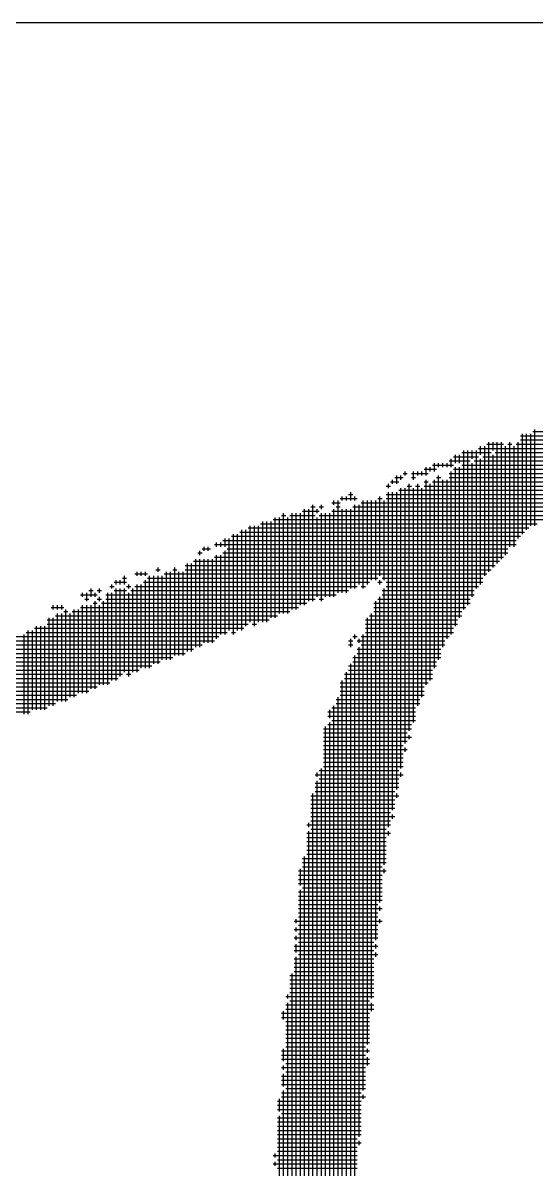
# Model space of a CAD drawing. Header units: feet. Extents: x 0 to 504600, y 0 to 356400.
# Drawn here: x 317464 to 318158, y 17647 to 19200 of the extents above; entities that cross this region are included whole.
import ezdxf
from ezdxf.enums import TextEntityAlignment as Align

# ---------------------------------------------------------------- set-up
doc = ezdxf.new("R2010")
doc.units = ezdxf.units.FT
doc.header["$LTSCALE"] = 600
doc.header["$MEASUREMENT"] = 0
for name, color, linetype in [('CX-BORD', 3, 'CONTINUOUS'), ('CX-BORD-LIN1', 4, 'CONTINUOUS'), ('CX-BORD-LIN2', 3, 'CONTINUOUS'), ('CX-BORD-TEX2', 7, 'CONTINUOUS'), ('CX-BORD-TEX3', 6, 'CONTINUOUS'), ('CX-COMM', 3, 'CONTINUOUS')]:
    doc.layers.add(name, color=color, linetype=linetype)
doc.styles.add('TB_TEXT', font='')
doc.styles.add('TB_WBTXT', font='')
doc.styles.add('TB_WMTXT', font='')
doc.styles.get('TB_TEXT').set_extended_font_data('DotumChe')
doc.styles.get('TB_WBTXT').set_extended_font_data('Dotum')
doc.styles.get('TB_WMTXT').set_extended_font_data('DotumChe')

# ---------------------------------------------------------------- blocks, each defined once
blk = doc.blocks.new('CXBLKA1')
at = {"layer": 'CX-BORD-LIN2'}
blk.add_lwpolyline([(558, 12), (270, 12)], dxfattribs=at)
at = {"layer": 'CX-BORD-LIN1', "style": 'TB_TEXT'}
for tag, p in [('TR_RCON5', (342.3033, 33)), ('TR_RCON4', (342.3033, 27)), ('TR_RCON3', (342.3033, 21)), ('TR_RCON2', (342.3033, 15)), ('TR_RCON1', (342.3033, 9))]:
    blk.add_attdef(tag, text='', height=3.5, dxfattribs=at).set_placement(p, align=Align.MIDDLE_LEFT)
for tag, height, p in [('TR_DGN5', 3.5, (451.1185, 33)), ('TR_CHK5', 3.5, (491.1185, 33)), ('TR_RDAT5', 3.5, (317.5, 33)), ('TR_APP5', 3.5, (531.1185, 33)), ('TR_RNUM5', 3, (285.1051, 32.6366)), ('TR_DGN4', 3.5, (451.1185, 27)), ('TR_CHK4', 3.5, (491.1185, 27)), ('TR_RDAT4', 3.5, (317.5, 27)), ('TR_APP4', 3.5, (531.1185, 27)), ('TR_RNUM4', 3, (285.1051, 26.6366)), ('TR_DGN3', 3.5, (451.1185, 21)), ('TR_CHK3', 3.5, (491.1185, 21)), ('TR_RDAT3', 3.5, (317.5, 21)), ('TR_APP3', 3.5, (531.1185, 21)), ('TR_RNUM3', 3, (285.1051, 20.6366)), ('TR_DGN2', 3.5, (451.1185, 15)), ('TR_CHK2', 3.5, (491.1185, 15)), ('TR_RDAT2', 3.5, (317.5, 15)), ('TR_APP2', 3.5, (531.1185, 15)), ('TR_RNUM2', 3, (285.1051, 14.6366)), ('TR_DGN1', 3.5, (451.1185, 9)), ('TR_CHK1', 3.5, (491.1185, 9)), ('TR_RDAT1', 3.5, (317.5, 9)), ('TR_APP1', 3.5, (531.1185, 9)), ('TR_RNUM1', 3, (285.1051, 8.6366))]:
    blk.add_attdef(tag, text='', height=height, dxfattribs=at).set_placement(p, align=Align.MIDDLE_CENTER)
at = {"layer": 'CX-BORD-LIN2', "style": 'TB_TEXT'}
blk.add_attdef('TD_VERSION', text='', height=3, rotation=90, dxfattribs=at).set_placement((800.5, 48.0149), align=Align.MIDDLE_CENTER)
at = {"layer": 'CX-BORD-TEX2', "style": 'TB_WMTXT'}
for tag, height, p in [('TB_CNAME', 5, (15.3448, 531.8324)), ('TB_CSCOP', 4, (16.6346, 523.8324))]:
    blk.add_attdef(tag, text='', height=height, dxfattribs=at).set_placement(p, align=Align.BOTTOM_LEFT)
at = {"layer": 'CX-BORD-TEX2', "style": 'TB_WBTXT'}
for tag, height, p in [('TB_MTITIL', 10, (398, 533.3264)), ('TB_STITL', 7, (398, 518.3264))]:
    blk.add_attdef(tag, text='', height=height, dxfattribs=at).set_placement(p, align=Align.MIDDLE_CENTER)
at = {"layer": 'CX-BORD-TEX3', "style": 'TB_TEXT'}
for tag, height, p in [('TD_LNDST', 4.5, (215, 31.5)), ('TD_DSECT', 4.5, (605.5, 31.5)), ('TD_DDIST', 4.5, (654.5, 31.5)), ('TD_DNAME_TOP', 4.5, (755, 27.957)), ('TD_CSECT', 4.5, (605.5, 22.5)), ('TD_CDIST', 4.5, (654.5, 22.5)), ('TD_DNAME_MAIN', 4.5, (755, 21.4731)), ('TD_DNAME_BOT', 3, (755, 15.2489)), ('TD_HSCAL', 4.5, (620.8841, 13.7484)), ('TD_VSCAL', 4.5, (656.8615, 13.7484)), ('TD_CCOMP', 4.5, (215, 13.5927)), ('TD_CSTEP', 4.5, (250.744, 5.125)), ('TD_FIELD', 4.5, (180, 5.125)), ('TD_DWGNO', 4.5, (755, 5.0017)), ('TD_DWGCODE', 4.5, (637, 4.7908))]:
    blk.add_attdef(tag, text='', height=height, dxfattribs=at).set_placement(p, align=Align.MIDDLE_CENTER)
for tag, height, width, p in [('TD_DCOMP', 4.5, 0.95, (215, 22.5875)), ('TD_CNAME', 5, 0.78, (65, 7.5956))]:
    blk.add_attdef(tag, text='', height=height, dxfattribs=dict(at, width=width)).set_placement(p, align=Align.MIDDLE_CENTER)

msp = doc.modelspace()

# ---------------------------------------------------------------- linework, layer by layer
at = {"layer": 'CX-COMM'}
for p, q in [((318137, 18640.5, 14725.6), (318488.5, 18640.5, 14725.6)), ((318139.8, 18507.2, 14725.6), (318139.8, 18643.3, 14725.6)), ((318145.5, 18512.9, 14725.6), (318145.5, 18643.3, 14725.6)), ((318151.2, 18518.5, 14725.6), (318151.2, 18643.3, 14725.6)), ((318154, 18646.1, 14725.6), (318505.5, 18646.1, 14725.6)), ((318156.8, 18518.5, 14725.6), (318156.8, 18649, 14725.6)), ((318080.3, 18623.4, 14725.6), (318426.2, 18623.4, 14725.6)), ((318083.1, 18614.9, 14725.6), (318083.1, 18626.3, 14725.6)), ((318088.8, 18450.5, 14725.6), (318088.8, 18626.3, 14725.6)), ((318091.6, 18629.1, 14725.6), (318114.3, 18629.1, 14725.6)), ((318094.5, 18456.2, 14725.6), (318094.5, 18631.9, 14725.6)), ((318100.1, 18620.6, 14725.6), (318100.1, 18631.9, 14725.6)), ((318105.8, 18467.5, 14725.6), (318105.8, 18631.9, 14725.6)), ((318111.5, 18473.2, 14725.6), (318111.5, 18631.9, 14725.6)), ((318117.1, 18478.9, 14725.6), (318117.1, 18626.3, 14725.6)), ((318120, 18629.1, 14725.6), (318125.6, 18629.1, 14725.6)), ((318122.8, 18490.2, 14725.6), (318122.8, 18631.9, 14725.6)), ((318128.5, 18490.2, 14725.6), (318128.5, 18626.3, 14725.6)), ((318131.3, 18629.1, 14725.6), (318460.2, 18629.1, 14725.6)), ((318134.2, 18501.5, 14725.6), (318134.2, 18631.9, 14725.6)), ((318137, 18634.8, 14725.6), (318477.2, 18634.8, 14725.6)), ((318043.4, 18597.9, 14725.6), (318043.4, 18609.3, 14725.6)), ((318046.3, 18612.1, 14725.6), (318080.3, 18612.1, 14725.6)), ((318049.1, 18603.6, 14725.6), (318049.1, 18614.9, 14725.6)), ((318054.8, 18603.6, 14725.6), (318054.8, 18614.9, 14725.6)), ((318057.6, 18617.8, 14725.6), (318097.3, 18617.8, 14725.6)), ((318060.4, 18405.1, 14725.6), (318060.4, 18620.6, 14725.6)), ((318066.1, 18410.8, 14725.6), (318066.1, 18620.6, 14725.6)), ((318071.8, 18609.3, 14725.6), (318071.8, 18620.6, 14725.6)), ((318077.5, 18433.5, 14725.6), (318077.5, 18620.6, 14725.6)), ((318083.1, 18439.2, 14725.6), (318083.1, 18609.3, 14725.6)), ((318086, 18612.1, 14725.6), (318414.8, 18612.1, 14725.6)), ((318100.1, 18461.8, 14725.6), (318100.1, 18614.9, 14725.6)), ((318103, 18617.8, 14725.6), (318420.5, 18617.8, 14725.6)), ((317981.1, 18586.6, 14725.6), (317981.1, 18592.3, 14725.6)), ((317992.4, 18580.9, 14725.6), (317992.4, 18592.3, 14725.6)), ((317998.1, 18586.6, 14725.6), (317998.1, 18592.3, 14725.6)), ((318003.7, 18586.6, 14725.6), (318003.7, 18592.3, 14725.6)), ((318006.6, 18595.1, 14725.6), (318023.6, 18595.1, 14725.6)), ((318009.4, 18586.6, 14725.6), (318009.4, 18597.9, 14725.6)), ((318015.1, 18592.3, 14725.6), (318015.1, 18597.9, 14725.6)), ((318017.9, 18600.8, 14725.6), (318046.3, 18600.8, 14725.6)), ((318020.8, 18592.3, 14725.6), (318020.8, 18603.6, 14725.6)), ((318026.4, 18597.9, 14725.6), (318026.4, 18603.6, 14725.6)), ((318032.1, 18597.9, 14725.6), (318032.1, 18603.6, 14725.6)), ((318037.8, 18597.9, 14725.6), (318037.8, 18603.6, 14725.6)), ((318040.6, 18606.4, 14725.6), (318068.9, 18606.4, 14725.6)), ((318043.4, 18371.1, 14725.6), (318043.4, 18592.3, 14725.6)), ((318046.3, 18595.1, 14725.6), (318369.5, 18595.1, 14725.6)), ((318049.1, 18382.5, 14725.6), (318049.1, 18597.9, 14725.6)), ((318054.8, 18393.8, 14725.6), (318054.8, 18597.9, 14725.6)), ((318057.6, 18600.8, 14725.6), (318380.8, 18600.8, 14725.6)), ((318071.8, 18422.2, 14725.6), (318071.8, 18603.6, 14725.6)), ((318074.6, 18606.4, 14725.6), (318403.5, 18606.4, 14725.6)), ((317961.2, 18578.1, 14725.6), (317972.6, 18578.1, 14725.6)), ((317964.1, 18575.2, 14725.6), (317964.1, 18580.9, 14725.6)), ((317966.9, 18583.8, 14725.6), (317978.2, 18583.8, 14725.6)), ((317969.7, 18575.2, 14725.6), (317969.7, 18586.6, 14725.6)), ((317975.4, 18580.9, 14725.6), (317975.4, 18586.6, 14725.6)), ((317978.2, 18589.4, 14725.6), (317983.9, 18589.4, 14725.6)), ((317989.6, 18589.4, 14725.6), (318012.2, 18589.4, 14725.6)), ((317989.6, 18583.8, 14725.6), (317995.2, 18583.8, 14725.6)), ((318006.6, 18578.1, 14725.6), (318012.2, 18578.1, 14725.6)), ((318009.4, 18303.1, 14725.6), (318009.4, 18580.9, 14725.6)), ((318017.9, 18578.1, 14725.6), (318312.8, 18578.1, 14725.6)), ((318020.8, 18325.8, 14725.6), (318020.8, 18580.9, 14725.6)), ((318023.6, 18583.8, 14725.6), (318029.3, 18583.8, 14725.6)), ((318026.4, 18337.1, 14725.6), (318026.4, 18586.6, 14725.6)), ((318032.1, 18354.1, 14725.6), (318032.1, 18580.9, 14725.6)), ((318037.8, 18365.5, 14725.6), (318037.8, 18580.9, 14725.6)), ((318040.6, 18589.4, 14725.6), (318352.4, 18589.4, 14725.6)), ((318040.6, 18583.8, 14725.6), (318335.4, 18583.8, 14725.6)), ((317904.5, 18561.1, 14725.6), (317910.2, 18561.1, 14725.6)), ((317907.4, 18552.6, 14725.6), (317907.4, 18563.9, 14725.6)), ((317955.5, 18572.4, 14725.6), (317961.2, 18572.4, 14725.6)), ((317955.5, 18561.1, 14725.6), (318278.7, 18561.1, 14725.6)), ((317958.4, 18569.6, 14725.6), (317958.4, 18575.2, 14725.6)), ((317958.4, 18110.3, 14725.6), (317958.4, 18563.9, 14725.6)), ((317964.1, 18133, 14725.6), (317964.1, 18563.9, 14725.6)), ((317969.7, 18161.3, 14725.6), (317969.7, 18563.9, 14725.6)), ((317972.6, 18566.7, 14725.6), (318284.4, 18566.7, 14725.6)), ((317975.4, 18189.7, 14725.6), (317975.4, 18569.6, 14725.6)), ((317981.1, 18223.7, 14725.6), (317981.1, 18569.6, 14725.6)), ((317983.9, 18572.4, 14725.6), (317989.6, 18572.4, 14725.6)), ((317986.7, 18240.7, 14725.6), (317986.7, 18575.2, 14725.6)), ((317992.4, 18252.1, 14725.6), (317992.4, 18569.6, 14725.6)), ((317995.2, 18572.4, 14725.6), (318000.9, 18572.4, 14725.6)), ((317998.1, 18274.7, 14725.6), (317998.1, 18575.2, 14725.6)), ((318003.7, 18286.1, 14725.6), (318003.7, 18569.6, 14725.6)), ((318006.6, 18572.4, 14725.6), (318301.4, 18572.4, 14725.6)), ((318015.1, 18308.8, 14725.6), (318015.1, 18575.2, 14725.6)), ((317856.3, 18416.5, 14725.6), (317856.3, 18546.9, 14725.6)), ((317867.7, 18541.2, 14725.6), (317867.7, 18546.9, 14725.6)), ((317881.8, 18549.7, 14725.6), (317893.2, 18549.7, 14725.6)), ((317884.7, 18546.9, 14725.6), (317884.7, 18552.6, 14725.6)), ((317890.3, 18427.8, 14725.6), (317890.3, 18552.6, 14725.6)), ((317893.2, 18555.4, 14725.6), (317915.9, 18555.4, 14725.6)), ((317896, 18552.6, 14725.6), (317896, 18558.2, 14725.6)), ((317901.7, 18552.6, 14725.6), (317901.7, 18558.2, 14725.6)), ((317913, 18552.6, 14725.6), (317913, 18558.2, 14725.6)), ((317913, 18433.5, 14725.6), (317913, 18546.9, 14725.6)), ((317918.7, 18439.2, 14725.6), (317918.7, 18546.9, 14725.6)), ((317921.5, 18549.7, 14725.6), (318239, 18549.7, 14725.6)), ((317924.4, 18433.5, 14725.6), (317924.4, 18552.6, 14725.6)), ((317930, 18439.2, 14725.6), (317930, 18552.6, 14725.6)), ((317935.7, 18444.8, 14725.6), (317935.7, 18552.6, 14725.6)), ((317941.4, 18444.8, 14725.6), (317941.4, 18552.6, 14725.6)), ((317944.2, 18555.4, 14725.6), (317949.9, 18555.4, 14725.6)), ((317947, 18450.5, 14725.6), (317947, 18558.2, 14725.6)), ((317952.7, 18444.8, 14725.6), (317952.7, 18552.6, 14725.6)), ((317955.5, 18555.4, 14725.6), (318267.4, 18555.4, 14725.6)), ((317805.3, 18393.8, 14725.6), (317805.3, 18529.9, 14725.6)), ((317811, 18399.5, 14725.6), (317811, 18529.9, 14725.6)), ((317813.8, 18532.7, 14725.6), (317819.5, 18532.7, 14725.6)), ((317816.6, 18399.5, 14725.6), (317816.6, 18535.6, 14725.6)), ((317822.3, 18399.5, 14725.6), (317822.3, 18529.9, 14725.6)), ((317825.1, 18532.7, 14725.6), (317859.2, 18532.7, 14725.6)), ((317828, 18405.1, 14725.6), (317828, 18535.6, 14725.6)), ((317833.6, 18405.1, 14725.6), (317833.6, 18535.6, 14725.6)), ((317839.3, 18410.8, 14725.6), (317839.3, 18535.6, 14725.6)), ((317842.1, 18538.4, 14725.6), (317864.8, 18538.4, 14725.6)), ((317845, 18410.8, 14725.6), (317845, 18541.2, 14725.6)), ((317850.7, 18416.5, 14725.6), (317850.7, 18541.2, 14725.6)), ((317853.5, 18544.1, 14725.6), (317859.2, 18544.1, 14725.6)), ((317862, 18535.6, 14725.6), (317862, 18541.2, 14725.6)), ((317862, 18422.2, 14725.6), (317862, 18529.9, 14725.6)), ((317864.8, 18544.1, 14725.6), (317870.5, 18544.1, 14725.6)), ((317864.8, 18532.7, 14725.6), (318188, 18532.7, 14725.6)), ((317867.7, 18416.5, 14725.6), (317867.7, 18535.6, 14725.6)), ((317873.3, 18422.2, 14725.6), (317873.3, 18535.6, 14725.6)), ((317879, 18422.2, 14725.6), (317879, 18535.6, 14725.6)), ((317881.8, 18538.4, 14725.6), (318210.7, 18538.4, 14725.6)), ((317884.7, 18422.2, 14725.6), (317884.7, 18541.2, 14725.6)), ((317887.5, 18544.1, 14725.6), (317893.2, 18544.1, 14725.6)), ((317896, 18427.8, 14725.6), (317896, 18541.2, 14725.6)), ((317901.7, 18427.8, 14725.6), (317901.7, 18541.2, 14725.6)), ((317907.4, 18433.5, 14725.6), (317907.4, 18541.2, 14725.6)), ((317910.2, 18544.1, 14725.6), (318222, 18544.1, 14725.6)), ((317768.4, 18515.7, 14725.6), (318148.3, 18515.7, 14725.6)), ((317771.3, 18388.1, 14725.6), (317771.3, 18518.5, 14725.6)), ((317776.9, 18382.5, 14725.6), (317776.9, 18518.5, 14725.6)), ((317782.6, 18388.1, 14725.6), (317782.6, 18518.5, 14725.6)), ((317785.4, 18521.4, 14725.6), (318159.7, 18521.4, 14725.6)), ((317788.3, 18388.1, 14725.6), (317788.3, 18524.2, 14725.6)), ((317794, 18388.1, 14725.6), (317794, 18524.2, 14725.6)), ((317799.6, 18393.8, 14725.6), (317799.6, 18524.2, 14725.6)), ((317802.5, 18527.1, 14725.6), (318171, 18527.1, 14725.6)), ((317737.3, 18490.2, 14725.6), (317737.3, 18501.5, 14725.6)), ((317742.9, 18376.8, 14725.6), (317742.9, 18501.5, 14725.6)), ((317745.8, 18504.4, 14725.6), (318137, 18504.4, 14725.6)), ((317748.6, 18371.1, 14725.6), (317748.6, 18507.2, 14725.6)), ((317754.3, 18376.8, 14725.6), (317754.3, 18507.2, 14725.6)), ((317757.1, 18510, 14725.6), (318142.7, 18510, 14725.6)), ((317759.9, 18376.8, 14725.6), (317759.9, 18512.9, 14725.6)), ((317765.6, 18382.5, 14725.6), (317765.6, 18512.9, 14725.6)), ((317703.2, 18478.9, 14725.6), (317703.2, 18484.5, 14725.6)), ((317706.1, 18487.4, 14725.6), (317717.4, 18487.4, 14725.6)), ((317708.9, 18484.5, 14725.6), (317708.9, 18490.2, 14725.6)), ((317714.6, 18484.5, 14725.6), (317714.6, 18490.2, 14725.6)), ((317723.1, 18493, 14725.6), (318131.3, 18493, 14725.6)), ((317725.9, 18490.2, 14725.6), (317725.9, 18495.9, 14725.6)), ((317731.6, 18490.2, 14725.6), (317731.6, 18495.9, 14725.6)), ((317734.4, 18498.7, 14725.6), (318131.3, 18498.7, 14725.6)), ((317737.3, 18371.1, 14725.6), (317737.3, 18484.5, 14725.6)), ((317740.1, 18487.4, 14725.6), (318120, 18487.4, 14725.6)), ((317694.7, 18470.4, 14725.6), (318108.6, 18470.4, 14725.6)), ((317697.6, 18354.1, 14725.6), (317697.6, 18473.2, 14725.6)), ((317700.4, 18481.7, 14725.6), (317706.1, 18481.7, 14725.6)), ((317703.2, 18354.1, 14725.6), (317703.2, 18473.2, 14725.6)), ((317708.9, 18359.8, 14725.6), (317708.9, 18473.2, 14725.6)), ((317714.6, 18359.8, 14725.6), (317714.6, 18473.2, 14725.6)), ((317720.2, 18359.8, 14725.6), (317720.2, 18473.2, 14725.6)), ((317723.1, 18476, 14725.6), (318114.3, 18476, 14725.6)), ((317725.9, 18365.5, 14725.6), (317725.9, 18478.9, 14725.6)), ((317731.6, 18371.1, 14725.6), (317731.6, 18478.9, 14725.6)), ((317734.4, 18481.7, 14725.6), (318120, 18481.7, 14725.6)), ((317615.3, 18453.3, 14725.6), (317632.4, 18453.3, 14725.6)), ((317618.2, 18450.5, 14725.6), (317618.2, 18456.2, 14725.6)), ((317623.9, 18450.5, 14725.6), (317623.9, 18456.2, 14725.6)), ((317629.5, 18450.5, 14725.6), (317629.5, 18456.2, 14725.6)), ((317643.7, 18459, 14725.6), (317649.4, 18459, 14725.6)), ((317646.5, 18456.2, 14725.6), (317646.5, 18461.8, 14725.6)), ((317655, 18453.3, 14725.6), (318091.6, 18453.3, 14725.6)), ((317657.9, 18337.1, 14725.6), (317657.9, 18456.2, 14725.6)), ((317663.5, 18337.1, 14725.6), (317663.5, 18456.2, 14725.6)), ((317666.4, 18459, 14725.6), (317672, 18459, 14725.6)), ((317669.2, 18342.8, 14725.6), (317669.2, 18461.8, 14725.6)), ((317674.9, 18342.8, 14725.6), (317674.9, 18456.2, 14725.6)), ((317680.6, 18342.8, 14725.6), (317680.6, 18456.2, 14725.6)), ((317683.4, 18464.7, 14725.6), (318103, 18464.7, 14725.6)), ((317683.4, 18459, 14725.6), (318097.3, 18459, 14725.6)), ((317686.2, 18348.4, 14725.6), (317686.2, 18467.5, 14725.6)), ((317691.9, 18348.4, 14725.6), (317691.9, 18467.5, 14725.6)), ((317584.2, 18433.5, 14725.6), (317584.2, 18439.2, 14725.6)), ((317587, 18442, 14725.6), (317604, 18442, 14725.6)), ((317589.8, 18439.2, 14725.6), (317589.8, 18444.8, 14725.6)), ((317595.5, 18439.2, 14725.6), (317595.5, 18444.8, 14725.6)), ((317598.3, 18447.7, 14725.6), (317604, 18447.7, 14725.6)), ((317601.2, 18439.2, 14725.6), (317601.2, 18450.5, 14725.6)), ((317606.8, 18433.5, 14725.6), (317606.8, 18439.2, 14725.6)), ((317618.2, 18320.1, 14725.6), (317618.2, 18439.2, 14725.6)), ((317623.9, 18325.8, 14725.6), (317623.9, 18439.2, 14725.6)), ((317626.7, 18442, 14725.6), (317932.9, 18442, 14725.6)), ((317629.5, 18325.8, 14725.6), (317629.5, 18444.8, 14725.6)), ((317632.4, 18447.7, 14725.6), (317944.2, 18447.7, 14725.6)), ((317635.2, 18325.8, 14725.6), (317635.2, 18450.5, 14725.6)), ((317640.9, 18331.4, 14725.6), (317640.9, 18450.5, 14725.6)), ((317646.5, 18331.4, 14725.6), (317646.5, 18450.5, 14725.6)), ((317652.2, 18337.1, 14725.6), (317652.2, 18450.5, 14725.6)), ((317944.2, 18442, 14725.6), (317949.9, 18442, 14725.6)), ((317947, 18439.2, 14725.6), (317947, 18444.8, 14725.6)), ((317949.9, 18447.7, 14725.6), (318086, 18447.7, 14725.6)), ((317955.5, 18442, 14725.6), (318086, 18442, 14725.6)), ((317541.6, 18425, 14725.6), (317564.3, 18425, 14725.6)), ((317544.5, 18422.2, 14725.6), (317544.5, 18427.8, 14725.6)), ((317550.1, 18416.5, 14725.6), (317550.1, 18427.8, 14725.6)), ((317553, 18430.7, 14725.6), (317558.6, 18430.7, 14725.6)), ((317555.8, 18422.2, 14725.6), (317555.8, 18433.5, 14725.6)), ((317561.5, 18422.2, 14725.6), (317561.5, 18427.8, 14725.6)), ((317564.3, 18430.7, 14725.6), (317570, 18430.7, 14725.6)), ((317567.2, 18427.8, 14725.6), (317567.2, 18433.5, 14725.6)), ((317567.2, 18416.5, 14725.6), (317567.2, 18422.2, 14725.6)), ((317575.7, 18425, 14725.6), (317887.5, 18425, 14725.6)), ((317578.5, 18303.1, 14725.6), (317578.5, 18427.8, 14725.6)), ((317581.3, 18436.3, 14725.6), (317587, 18436.3, 14725.6)), ((317584.2, 18308.8, 14725.6), (317584.2, 18427.8, 14725.6)), ((317587, 18430.7, 14725.6), (317604, 18430.7, 14725.6)), ((317589.8, 18308.8, 14725.6), (317589.8, 18433.5, 14725.6)), ((317595.5, 18314.4, 14725.6), (317595.5, 18433.5, 14725.6)), ((317601.2, 18320.1, 14725.6), (317601.2, 18433.5, 14725.6)), ((317604, 18436.3, 14725.6), (317609.7, 18436.3, 14725.6)), ((317606.8, 18314.4, 14725.6), (317606.8, 18427.8, 14725.6)), ((317609.7, 18430.7, 14725.6), (317904.5, 18430.7, 14725.6)), ((317612.5, 18320.1, 14725.6), (317612.5, 18433.5, 14725.6)), ((317615.3, 18436.3, 14725.6), (317915.9, 18436.3, 14725.6)), ((317921.5, 18436.3, 14725.6), (317927.2, 18436.3, 14725.6)), ((317947, 18008.2, 14725.6), (317947, 18422.2, 14725.6)), ((317949.9, 18430.7, 14725.6), (318074.6, 18430.7, 14725.6)), ((317949.9, 18425, 14725.6), (318074.6, 18425, 14725.6)), ((317952.7, 18059.3, 14725.6), (317952.7, 18433.5, 14725.6)), ((317955.5, 18436.3, 14725.6), (318080.3, 18436.3, 14725.6)), ((317501.9, 18408, 14725.6), (317519, 18408, 14725.6)), ((317504.8, 18405.1, 14725.6), (317504.8, 18410.8, 14725.6)), ((317510.5, 18405.1, 14725.6), (317510.5, 18410.8, 14725.6)), ((317516.1, 18405.1, 14725.6), (317516.1, 18410.8, 14725.6)), ((317541.6, 18408, 14725.6), (317836.5, 18408, 14725.6)), ((317544.5, 18291.7, 14725.6), (317544.5, 18410.8, 14725.6)), ((317547.3, 18419.3, 14725.6), (317553, 18419.3, 14725.6)), ((317550.1, 18291.7, 14725.6), (317550.1, 18410.8, 14725.6)), ((317555.8, 18297.4, 14725.6), (317555.8, 18410.8, 14725.6)), ((317558.6, 18413.7, 14725.6), (317564.3, 18413.7, 14725.6)), ((317561.5, 18297.4, 14725.6), (317561.5, 18416.5, 14725.6)), ((317564.3, 18419.3, 14725.6), (317570, 18419.3, 14725.6)), ((317567.2, 18303.1, 14725.6), (317567.2, 18410.8, 14725.6)), ((317570, 18413.7, 14725.6), (317847.8, 18413.7, 14725.6)), ((317572.8, 18303.1, 14725.6), (317572.8, 18416.5, 14725.6)), ((317575.7, 18419.3, 14725.6), (317859.2, 18419.3, 14725.6)), ((317864.8, 18419.3, 14725.6), (317870.5, 18419.3, 14725.6)), ((317938.5, 18413.7, 14725.6), (318068.9, 18413.7, 14725.6)), ((317938.5, 18408, 14725.6), (318063.3, 18408, 14725.6)), ((317941.4, 17957.2, 14725.6), (317941.4, 18416.5, 14725.6)), ((317944.2, 18419.3, 14725.6), (318068.9, 18419.3, 14725.6)), ((317496.3, 18391, 14725.6), (317796.8, 18391, 14725.6)), ((317499.1, 18274.7, 14725.6), (317499.1, 18393.8, 14725.6)), ((317504.8, 18274.7, 14725.6), (317504.8, 18393.8, 14725.6)), ((317507.6, 18396.6, 14725.6), (317808.1, 18396.6, 14725.6)), ((317510.5, 18280.4, 14725.6), (317510.5, 18399.5, 14725.6)), ((317516.1, 18280.4, 14725.6), (317516.1, 18399.5, 14725.6)), ((317519, 18402.3, 14725.6), (317524.6, 18402.3, 14725.6)), ((317521.8, 18280.4, 14725.6), (317521.8, 18405.1, 14725.6)), ((317527.5, 18286.1, 14725.6), (317527.5, 18399.5, 14725.6)), ((317530.3, 18402.3, 14725.6), (317825.1, 18402.3, 14725.6)), ((317533.1, 18286.1, 14725.6), (317533.1, 18405.1, 14725.6)), ((317538.8, 18291.7, 14725.6), (317538.8, 18405.1, 14725.6)), ((317927.2, 18391, 14725.6), (318051.9, 18391, 14725.6)), ((317930, 17815.5, 14725.6), (317930, 18393.8, 14725.6)), ((317932.9, 18396.6, 14725.6), (318057.6, 18396.6, 14725.6)), ((317935.7, 17877.8, 14725.6), (317935.7, 18399.5, 14725.6)), ((317938.5, 18402.3, 14725.6), (318057.6, 18402.3, 14725.6)), ((317470.8, 18263.4, 14725.6), (317470.8, 18376.8, 14725.6)), ((317476.4, 18269.1, 14725.6), (317476.4, 18376.8, 14725.6)), ((317479.3, 18379.6, 14725.6), (317762.8, 18379.6, 14725.6)), ((317482.1, 18269.1, 14725.6), (317482.1, 18382.5, 14725.6)), ((317487.8, 18269.1, 14725.6), (317487.8, 18382.5, 14725.6)), ((317493.4, 18269.1, 14725.6), (317493.4, 18382.5, 14725.6)), ((317496.3, 18385.3, 14725.6), (317768.4, 18385.3, 14725.6)), ((317774.1, 18385.3, 14725.6), (317779.8, 18385.3, 14725.6)), ((317927.2, 18385.3, 14725.6), (318051.9, 18385.3, 14725.6)), ((317927.2, 18379.6, 14725.6), (318046.3, 18379.6, 14725.6)), ((317416.9, 18362.6, 14725.6), (317723.1, 18362.6, 14725.6)), ((317439.6, 18368.3, 14725.6), (317728.7, 18368.3, 14725.6)), ((317465.1, 18263.4, 14725.6), (317465.1, 18371.1, 14725.6)), ((317467.9, 18374, 14725.6), (317740.1, 18374, 14725.6)), ((317745.8, 18374, 14725.6), (317751.4, 18374, 14725.6)), ((317904.5, 18362.6, 14725.6), (317910.2, 18362.6, 14725.6)), ((317907.4, 18354.1, 14725.6), (317907.4, 18365.5, 14725.6)), ((317910.2, 18368.3, 14725.6), (317915.9, 18368.3, 14725.6)), ((317913, 18365.5, 14725.6), (317913, 18371.1, 14725.6)), ((317915.9, 18362.6, 14725.6), (318034.9, 18362.6, 14725.6)), ((317918.7, 18359.8, 14725.6), (317918.7, 18365.5, 14725.6)), ((317921.5, 18368.3, 14725.6), (318040.6, 18368.3, 14725.6)), ((317924.4, 17753.1, 14725.6), (317924.4, 18371.1, 14725.6)), ((317927.2, 18374, 14725.6), (318046.3, 18374, 14725.6)), ((317382.9, 18345.6, 14725.6), (317683.4, 18345.6, 14725.6)), ((317399.9, 18351.3, 14725.6), (317694.7, 18351.3, 14725.6)), ((317405.6, 18357, 14725.6), (317706.1, 18357, 14725.6)), ((317904.5, 18357, 14725.6), (317910.2, 18357, 14725.6)), ((317915.9, 18351.3, 14725.6), (318029.3, 18351.3, 14725.6)), ((317915.9, 18345.6, 14725.6), (318029.3, 18345.6, 14725.6)), ((317918.7, 17690.7, 14725.6), (317918.7, 18354.1, 14725.6)), ((317921.5, 18357, 14725.6), (318034.9, 18357, 14725.6)), ((317337.5, 18328.6, 14725.6), (317638, 18328.6, 14725.6)), ((317354.5, 18334.3, 14725.6), (317649.4, 18334.3, 14725.6)), ((317365.9, 18339.9, 14725.6), (317666.4, 18339.9, 14725.6)), ((317904.5, 18328.6, 14725.6), (318023.6, 18328.6, 14725.6)), ((317907.4, 17560.3, 14725.6), (317907.4, 18331.4, 14725.6)), ((317910.2, 18339.9, 14725.6), (318029.3, 18339.9, 14725.6)), ((317910.2, 18334.3, 14725.6), (318023.6, 18334.3, 14725.6)), ((317913, 17617, 14725.6), (317913, 18342.8, 14725.6)), ((317309.2, 18317.3, 14725.6), (317598.3, 18317.3, 14725.6)), ((317326.2, 18322.9, 14725.6), (317621, 18322.9, 14725.6)), ((317604, 18317.3, 14725.6), (317609.7, 18317.3, 14725.6)), ((317898.8, 18317.3, 14725.6), (318017.9, 18317.3, 14725.6)), ((317901.7, 17384.5, 14725.6), (317901.7, 18320.1, 14725.6)), ((317904.5, 18322.9, 14725.6), (318017.9, 18322.9, 14725.6)), ((317229.8, 18300.3, 14725.6), (317564.3, 18300.3, 14725.6)), ((317280.8, 18305.9, 14725.6), (317581.3, 18305.9, 14725.6)), ((317292.2, 18311.6, 14725.6), (317592.7, 18311.6, 14725.6)), ((317893.2, 18305.9, 14725.6), (318012.2, 18305.9, 14725.6)), ((317893.2, 18300.3, 14725.6), (318006.6, 18300.3, 14725.6)), ((317896, 17378.9, 14725.6), (317896, 18308.8, 14725.6)), ((317898.8, 18311.6, 14725.6), (318017.9, 18311.6, 14725.6)), ((317190.1, 18283.2, 14725.6), (317524.6, 18283.2, 14725.6)), ((317207.1, 18288.9, 14725.6), (317536, 18288.9, 14725.6)), ((317218.4, 18294.6, 14725.6), (317553, 18294.6, 14725.6)), ((317887.5, 18283.2, 14725.6), (318000.9, 18283.2, 14725.6)), ((317890.3, 17373.2, 14725.6), (317890.3, 18286.1, 14725.6)), ((317893.2, 18294.6, 14725.6), (318006.6, 18294.6, 14725.6)), ((317893.2, 18288.9, 14725.6), (318006.6, 18288.9, 14725.6)), ((317156.1, 18266.2, 14725.6), (317473.6, 18266.2, 14725.6)), ((317161.7, 18271.9, 14725.6), (317496.3, 18271.9, 14725.6)), ((317167.4, 18277.6, 14725.6), (317507.6, 18277.6, 14725.6)), ((317876.2, 18266.2, 14725.6), (317995.2, 18266.2, 14725.6)), ((317879, 18257.7, 14725.6), (317879, 18269.1, 14725.6)), ((317881.8, 18271.9, 14725.6), (317995.2, 18271.9, 14725.6)), ((317884.7, 17373.2, 14725.6), (317884.7, 18274.7, 14725.6)), ((317887.5, 18277.6, 14725.6), (318000.9, 18277.6, 14725.6)), ((317876.2, 18260.6, 14725.6), (317995.2, 18260.6, 14725.6)), ((317879, 17333.5, 14725.6), (317879, 18252.1, 14725.6)), ((317881.8, 18254.9, 14725.6), (317995.2, 18254.9, 14725.6)), ((317870.5, 18243.6, 14725.6), (317989.6, 18243.6, 14725.6)), ((317870.5, 18237.9, 14725.6), (317983.9, 18237.9, 14725.6)), ((317873.3, 17299.5, 14725.6), (317873.3, 18246.4, 14725.6)), ((317876.2, 18249.2, 14725.6), (317989.6, 18249.2, 14725.6)), ((317986.7, 18229.4, 14725.6), (317986.7, 18235, 14725.6)), ((317870.5, 18232.2, 14725.6), (317989.6, 18232.2, 14725.6)), ((317870.5, 18226.5, 14725.6), (317983.9, 18226.5, 14725.6)), ((317870.5, 18220.9, 14725.6), (317978.2, 18220.9, 14725.6)), ((317870.5, 18215.2, 14725.6), (317983.9, 18215.2, 14725.6)), ((317870.5, 18209.5, 14725.6), (317978.2, 18209.5, 14725.6)), ((317870.5, 18203.9, 14725.6), (317978.2, 18203.9, 14725.6)), ((317981.1, 18212.4, 14725.6), (317981.1, 18218, 14725.6)), ((317867.7, 17276.8, 14725.6), (317867.7, 18189.7, 14725.6)), ((317870.5, 18198.2, 14725.6), (317978.2, 18198.2, 14725.6)), ((317870.5, 18192.5, 14725.6), (317978.2, 18192.5, 14725.6)), ((317859.2, 18181.2, 14725.6), (317978.2, 18181.2, 14725.6)), ((317862, 18178.3, 14725.6), (317862, 18184, 14725.6)), ((317862, 17231.5, 14725.6), (317862, 18172.7, 14725.6)), ((317864.8, 18186.9, 14725.6), (317972.6, 18186.9, 14725.6)), ((317864.8, 18175.5, 14725.6), (317972.6, 18175.5, 14725.6)), ((317975.4, 18178.3, 14725.6), (317975.4, 18184, 14725.6)), ((317859.2, 18169.8, 14725.6), (317972.6, 18169.8, 14725.6)), ((317859.2, 18164.2, 14725.6), (317972.6, 18164.2, 14725.6)), ((317859.2, 18158.5, 14725.6), (317966.9, 18158.5, 14725.6)), ((317853.5, 18152.8, 14725.6), (317972.6, 18152.8, 14725.6)), ((317853.5, 18147.2, 14725.6), (317966.9, 18147.2, 14725.6)), ((317856.3, 17191.8, 14725.6), (317856.3, 18155.7, 14725.6)), ((317969.7, 18150, 14725.6), (317969.7, 18155.7, 14725.6)), ((317853.5, 18141.5, 14725.6), (317966.9, 18141.5, 14725.6)), ((317853.5, 18135.8, 14725.6), (317966.9, 18135.8, 14725.6)), ((317853.5, 18130.2, 14725.6), (317961.2, 18130.2, 14725.6)), ((317964.1, 18121.6, 14725.6), (317964.1, 18127.3, 14725.6)), ((317847.8, 18113.1, 14725.6), (317961.2, 18113.1, 14725.6)), ((317850.7, 18110.3, 14725.6), (317850.7, 18116, 14725.6)), ((317853.5, 18124.5, 14725.6), (317966.9, 18124.5, 14725.6)), ((317853.5, 18118.8, 14725.6), (317961.2, 18118.8, 14725.6)), ((317847.8, 18101.8, 14725.6), (317961.2, 18101.8, 14725.6)), ((317847.8, 18096.1, 14725.6), (317955.5, 18096.1, 14725.6)), ((317850.7, 17157.7, 14725.6), (317850.7, 18104.6, 14725.6)), ((317853.5, 18107.5, 14725.6), (317955.5, 18107.5, 14725.6)), ((317958.4, 18099, 14725.6), (317958.4, 18104.6, 14725.6)), ((317847.8, 18090.5, 14725.6), (317955.5, 18090.5, 14725.6)), ((317847.8, 18084.8, 14725.6), (317955.5, 18084.8, 14725.6)), ((317842.1, 18067.8, 14725.6), (317955.5, 18067.8, 14725.6)), ((317845, 17140.7, 14725.6), (317845, 18070.6, 14725.6)), ((317847.8, 18079.1, 14725.6), (317955.5, 18079.1, 14725.6)), ((317847.8, 18073.5, 14725.6), (317955.5, 18073.5, 14725.6)), ((317836.5, 18050.8, 14725.6), (317955.5, 18050.8, 14725.6)), ((317839.3, 18030.9, 14725.6), (317839.3, 18053.6, 14725.6)), ((317842.1, 18062.1, 14725.6), (317955.5, 18062.1, 14725.6)), ((317842.1, 18056.4, 14725.6), (317949.9, 18056.4, 14725.6)), ((317952.7, 18047.9, 14725.6), (317952.7, 18053.6, 14725.6)), ((317836.5, 18045.1, 14725.6), (317949.9, 18045.1, 14725.6)), ((317836.5, 18039.4, 14725.6), (317949.9, 18039.4, 14725.6)), ((317836.5, 18033.8, 14725.6), (317949.9, 18033.8, 14725.6)), ((317836.5, 18022.4, 14725.6), (317949.9, 18022.4, 14725.6)), ((317839.3, 17112.4, 14725.6), (317839.3, 18025.3, 14725.6)), ((317842.1, 18028.1, 14725.6), (317949.9, 18028.1, 14725.6)), ((317836.5, 18016.8, 14725.6), (317949.9, 18016.8, 14725.6)), ((317836.5, 18011.1, 14725.6), (317949.9, 18011.1, 14725.6)), ((317836.5, 18005.4, 14725.6), (317944.2, 18005.4, 14725.6)), ((317947, 17996.9, 14725.6), (317947, 18002.6, 14725.6)), ((317836.5, 17999.7, 14725.6), (317949.9, 17999.7, 14725.6)), ((317836.5, 17994.1, 14725.6), (317944.2, 17994.1, 14725.6)), ((317836.5, 17988.4, 14725.6), (317944.2, 17988.4, 14725.6)), ((317830.8, 17982.7, 14725.6), (317949.9, 17982.7, 14725.6)), ((317830.8, 17971.4, 14725.6), (317944.2, 17971.4, 14725.6)), ((317833.6, 17979.9, 14725.6), (317833.6, 17985.6, 14725.6)), ((317833.6, 17968.6, 14725.6), (317833.6, 17974.2, 14725.6)), ((317836.5, 17977.1, 14725.6), (317944.2, 17977.1, 14725.6)), ((317947, 17979.9, 14725.6), (317947, 17985.6, 14725.6)), ((317830.8, 17960.1, 14725.6), (317944.2, 17960.1, 14725.6)), ((317833.6, 17957.2, 14725.6), (317833.6, 17962.9, 14725.6)), ((317836.5, 17965.7, 14725.6), (317944.2, 17965.7, 14725.6)), ((317830.8, 17948.7, 14725.6), (317944.2, 17948.7, 14725.6)), ((317830.8, 17943, 14725.6), (317938.5, 17943, 14725.6)), ((317833.6, 17940.2, 14725.6), (317833.6, 17951.5, 14725.6)), ((317836.5, 17954.4, 14725.6), (317938.5, 17954.4, 14725.6)), ((317941.4, 17945.9, 14725.6), (317941.4, 17951.5, 14725.6)), ((317941.4, 17934.5, 14725.6), (317941.4, 17940.2, 14725.6)), ((317830.8, 17931.7, 14725.6), (317938.5, 17931.7, 14725.6)), ((317830.8, 17926, 14725.6), (317938.5, 17926, 14725.6)), ((317833.6, 17089.7, 14725.6), (317833.6, 17934.5, 14725.6)), ((317836.5, 17937.4, 14725.6), (317944.2, 17937.4, 14725.6)), ((317825.1, 17909, 14725.6), (317938.5, 17909, 14725.6)), ((317828, 17078.4, 14725.6), (317828, 17911.9, 14725.6)), ((317830.8, 17920.4, 14725.6), (317938.5, 17920.4, 14725.6)), ((317830.8, 17914.7, 14725.6), (317938.5, 17914.7, 14725.6)), ((317825.1, 17903.4, 14725.6), (317938.5, 17903.4, 14725.6)), ((317825.1, 17897.7, 14725.6), (317938.5, 17897.7, 14725.6)), ((317819.5, 17880.7, 14725.6), (317938.5, 17880.7, 14725.6)), ((317822.3, 17877.8, 14725.6), (317822.3, 17883.5, 14725.6)), ((317825.1, 17892, 14725.6), (317938.5, 17892, 14725.6)), ((317825.1, 17886.3, 14725.6), (317938.5, 17886.3, 14725.6)), ((317819.5, 17869.3, 14725.6), (317938.5, 17869.3, 14725.6)), ((317819.5, 17863.7, 14725.6), (317938.5, 17863.7, 14725.6)), ((317822.3, 17061.4, 14725.6), (317822.3, 17872.2, 14725.6)), ((317825.1, 17875, 14725.6), (317932.9, 17875, 14725.6)), ((317935.7, 17860.8, 14725.6), (317935.7, 17872.2, 14725.6)), ((317813.8, 17858, 14725.6), (317932.9, 17858, 14725.6)), ((317813.8, 17852.3, 14725.6), (317932.9, 17852.3, 14725.6)), ((317816.6, 17849.5, 14725.6), (317816.6, 17860.8, 14725.6)), ((317819.5, 17846.7, 14725.6), (317932.9, 17846.7, 14725.6)), ((317819.5, 17841, 14725.6), (317932.9, 17841, 14725.6)), ((317819.5, 17835.3, 14725.6), (317932.9, 17835.3, 14725.6)), ((317819.5, 17829.6, 14725.6), (317932.9, 17829.6, 14725.6)), ((317819.5, 17824, 14725.6), (317932.9, 17824, 14725.6)), ((317819.5, 17818.3, 14725.6), (317932.9, 17818.3, 14725.6)), ((317813.8, 17807, 14725.6), (317932.9, 17807, 14725.6)), ((317813.8, 17801.3, 14725.6), (317927.2, 17801.3, 14725.6)), ((317816.6, 17792.8, 14725.6), (317816.6, 17809.8, 14725.6)), ((317819.5, 17812.6, 14725.6), (317927.2, 17812.6, 14725.6)), ((317930, 17804.1, 14725.6), (317930, 17809.8, 14725.6)), ((317813.8, 17795.6, 14725.6), (317932.9, 17795.6, 14725.6)), ((317816.6, 17781.4, 14725.6), (317816.6, 17787.1, 14725.6)), ((317819.5, 17790, 14725.6), (317932.9, 17790, 14725.6)), ((317930, 17787.1, 14725.6), (317930, 17798.5, 14725.6)), ((317813.8, 17784.3, 14725.6), (317927.2, 17784.3, 14725.6)), ((317813.8, 17772.9, 14725.6), (317927.2, 17772.9, 14725.6)), ((317816.6, 17758.8, 14725.6), (317816.6, 17775.8, 14725.6)), ((317819.5, 17778.6, 14725.6), (317927.2, 17778.6, 14725.6)), ((317813.8, 17767.3, 14725.6), (317927.2, 17767.3, 14725.6)), ((317813.8, 17761.6, 14725.6), (317927.2, 17761.6, 14725.6)), ((317819.5, 17755.9, 14725.6), (317927.2, 17755.9, 14725.6)), ((317808.1, 17738.9, 14725.6), (317921.5, 17738.9, 14725.6)), ((317811, 17724.7, 14725.6), (317811, 17741.8, 14725.6)), ((317813.8, 17750.3, 14725.6), (317921.5, 17750.3, 14725.6)), ((317813.8, 17744.6, 14725.6), (317927.2, 17744.6, 14725.6)), ((317816.6, 17027.3, 14725.6), (317816.6, 17753.1, 14725.6)), ((317924.4, 17741.8, 14725.6), (317924.4, 17747.4, 14725.6)), ((317808.1, 17733.3, 14725.6), (317921.5, 17733.3, 14725.6)), ((317808.1, 17727.6, 14725.6), (317921.5, 17727.6, 14725.6)), ((317808.1, 17716.2, 14725.6), (317921.5, 17716.2, 14725.6)), ((317808.1, 17710.6, 14725.6), (317921.5, 17710.6, 14725.6)), ((317811, 17010.3, 14725.6), (317811, 17719.1, 14725.6)), ((317813.8, 17721.9, 14725.6), (317921.5, 17721.9, 14725.6)), ((317808.1, 17704.9, 14725.6), (317921.5, 17704.9, 14725.6)), ((317808.1, 17699.2, 14725.6), (317921.5, 17699.2, 14725.6)), ((317808.1, 17693.6, 14725.6), (317921.5, 17693.6, 14725.6)), ((317808.1, 17687.9, 14725.6), (317915.9, 17687.9, 14725.6)), ((317808.1, 17682.2, 14725.6), (317921.5, 17682.2, 14725.6)), ((317808.1, 17676.6, 14725.6), (317915.9, 17676.6, 14725.6)), ((317918.7, 17679.4, 14725.6), (317918.7, 17685.1, 14725.6)), ((317802.5, 17665.2, 14725.6), (317915.9, 17665.2, 14725.6)), ((317805.3, 17662.4, 14725.6), (317805.3, 17668, 14725.6)), ((317808.1, 17670.9, 14725.6), (317915.9, 17670.9, 14725.6)), ((317802.5, 17653.9, 14725.6), (317915.9, 17653.9, 14725.6)), ((317805.3, 17651, 14725.6), (317805.3, 17656.7, 14725.6)), ((317808.1, 17659.5, 14725.6), (317915.9, 17659.5, 14725.6)), ((317808.1, 17648.2, 14725.6), (317915.9, 17648.2, 14725.6))]:
    msp.add_line(p, q, dxfattribs=at)

# ---------------------------------------------------------------- block references
at = {"layer": 'CX-BORD', "xscale": 600, "yscale": 600, "zscale": 600}
msp.add_blockref('CXBLKA1', (15000, 12000), dxfattribs=at)

doc.saveas('drawing.dxf')
